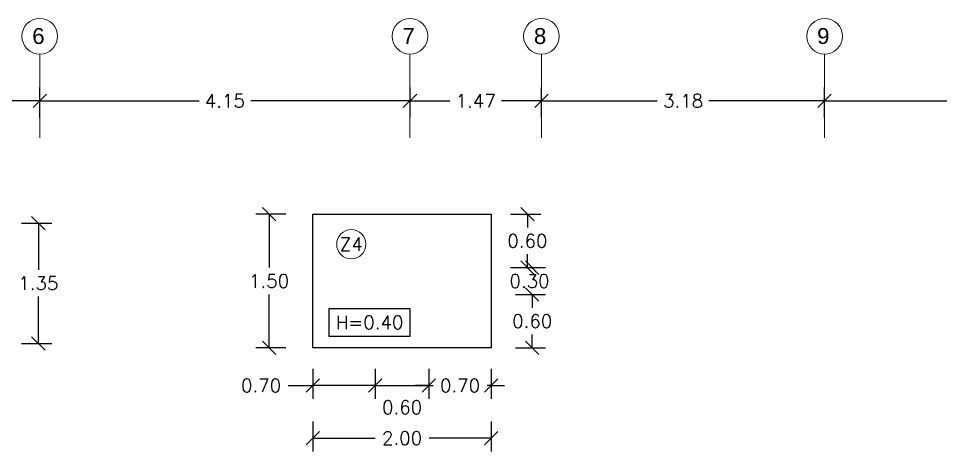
# Model space of a CAD drawing. Header units: metres. Extents: x -25 to 234, y -27 to 52.
# Drawn here: x 103.21 to 113.55, y -4.07 to 0.79 of the extents above; entities that cross this region are included whole.
import ezdxf

# ---------------------------------------------------------------- set-up
doc = ezdxf.new("R2010")
doc.units = ezdxf.units.M
doc.header["$LTSCALE"] = 0.1
doc.header["$MEASUREMENT"] = 0
doc.header["$PDMODE"] = 66
doc.linetypes.add('CONTINUA', pattern=[0])
doc.linetypes.add('Grid Line 1_2_', pattern=[22.225, 12.7, -3.175, 3.175, -3.175])
doc.layers.add('0-S-GRID', color=1, linetype='Continuous', lineweight=9)
doc.layers.add('0-S-GRID-IDEN', color=1, linetype='Continuous', lineweight=9)
for name, color, linetype in [('DIMENSIONES', 7, 'Continuous'), ('DIMTEXTO', 4, 'Continuous'), ('ZAPATAS', 6, 'Continuous')]:
    doc.layers.add(name, color=color, linetype=linetype)
doc.styles.add('Arial_2', font='arial.ttf', dxfattribs={"height": 0.2})
doc.styles.add('SMPLEX', font='simplex.shx')
doc.dimstyles.new('DIM-75', dxfattribs={"dimscale": 0.75, "dimtxt": 0.2, "dimasz": 0.2, "dimexe": 0.2, "dimexo": 0.2, "dimgap": 0.1, "dimtad": 0, "dimtih": 1, "dimtoh": 1, "dimzin": 0, "dimdsep": 46, "dimtxsty": 'SMPLEX', "dimblk1": 'OBLIQUE', "dimblk2": 'OBLIQUE', "dimsah": 1, "dimcen": 0.2, "dimclrd": 4, "dimclre": 4, "dimclrt": 4, "dimadec": 0, "dimazin": 0, "dimtfac": 1, "dimtmove": 1, "dimatfit": 3, "dimldrblk": 'OPEN30', "dimfxl": 0.25, "dimfxlon": 1, "dimtfill": 1, "dimtolj": 1, "dimtzin": 0, "dimarcsym": 0})

# ---------------------------------------------------------------- blocks, each defined once
blk = doc.blocks.new('_Oblique')
at = {"color": 0, "linetype": 'ByBlock', "lineweight": -2}
blk.add_line((-0.5, -0.5), (0.5, 0.5), dxfattribs=at)
blk = doc.blocks.new('*D349')
at = {"layer": 'Defpoints', "color": 0, "ltscale": 0.05, "transparency": 16777216}
for p in [(103.449, -0.136), (101.254, -0.552), (103.449, -0.552)]:
    blk.add_point(p, dxfattribs=at)
at = {"layer": 'DIMTEXTO', "color": 4, "lineweight": -2, "ltscale": 0.05, "transparency": 16777216}
for p, q in [((101.254, -0.323), (101.254, 0.014)), ((103.449, -0.323), (103.449, 0.014)), ((101.254, -0.136), (102.048, -0.136)), ((103.449, -0.136), (102.655, -0.136))]:
    blk.add_line(p, q, dxfattribs=at)
at = {"layer": 'DIMTEXTO', "color": 4, "lineweight": -2, "ltscale": 0.05, "transparency": 16777216, "xscale": 0.15, "yscale": 0.15, "zscale": 0.15, "rotation": 180}
blk.add_blockref('_Oblique', (101.254, -0.136), dxfattribs=at)
at = {"layer": 'DIMTEXTO', "color": 4, "lineweight": -2, "ltscale": 0.05, "transparency": 16777216, "xscale": 0.15, "yscale": 0.15, "zscale": 0.15}
blk.add_blockref('_Oblique', (103.449, -0.136), dxfattribs=at)
at = {"layer": 'DIMTEXTO', "color": 4, "ltscale": 0.05, "transparency": 16777216, "insert": (102.352, -0.136), "char_height": 0.15, "attachment_point": 5, "style": 'SMPLEX', "bg_fill": 3, "box_fill_scale": 1.25, "bg_fill_color": 256, "bg_fill_true_color": 13158600, "bg_fill_transparency": 0}
blk.add_mtext('\\A1;2.20', dxfattribs=at)
blk = doc.blocks.new('_Open30')
at = {"layer": 'DIMTEXTO', "color": 0, "lineweight": -2}
for p, q in [((-1, 0.268), (0, 0)), ((0, 0), (-1, -0.268)), ((0, 0), (-1, 0))]:
    blk.add_line(p, q, dxfattribs=at)
blk = doc.blocks.new('*D350')
at = {"layer": 'Defpoints', "color": 0, "ltscale": 0.05, "transparency": 16777216}
for p in [(107.6, -0.136), (103.449, -0.552), (107.6, -0.552)]:
    blk.add_point(p, dxfattribs=at)
at = {"layer": 'DIMTEXTO', "color": 4, "lineweight": -2, "ltscale": 0.05, "transparency": 16777216}
for p, q in [((103.449, -0.323), (103.449, 0.014)), ((107.6, -0.323), (107.6, 0.014)), ((103.449, -0.136), (105.235, -0.136)), ((107.6, -0.136), (105.814, -0.136))]:
    blk.add_line(p, q, dxfattribs=at)
at = {"layer": 'DIMTEXTO', "color": 4, "lineweight": -2, "ltscale": 0.05, "transparency": 16777216, "xscale": 0.15, "yscale": 0.15, "zscale": 0.15, "rotation": 180}
blk.add_blockref('_Oblique', (103.449, -0.136), dxfattribs=at)
at = {"layer": 'DIMTEXTO', "color": 4, "lineweight": -2, "ltscale": 0.05, "transparency": 16777216, "xscale": 0.15, "yscale": 0.15, "zscale": 0.15}
blk.add_blockref('_Oblique', (107.6, -0.136), dxfattribs=at)
at = {"layer": 'DIMTEXTO', "color": 4, "ltscale": 0.05, "transparency": 16777216, "insert": (105.524, -0.136), "char_height": 0.15, "attachment_point": 5, "style": 'SMPLEX', "bg_fill": 3, "box_fill_scale": 1.25, "bg_fill_color": 256, "bg_fill_true_color": 13158600, "bg_fill_transparency": 0}
blk.add_mtext('\\A1;4.15', dxfattribs=at)
blk = doc.blocks.new('*D351')
at = {"layer": 'Defpoints', "color": 0, "ltscale": 0.2, "transparency": 16777216}
for p in [(109.074, -0.136), (107.6, -0.552), (109.074, -0.552)]:
    blk.add_point(p, dxfattribs=at)
at = {"layer": 'DIMTEXTO', "color": 4, "lineweight": -2, "ltscale": 0.2, "transparency": 16777216}
for p, q in [((107.6, -0.323), (107.6, 0.014)), ((109.074, -0.323), (109.074, 0.014)), ((107.6, -0.136), (108.048, -0.136)), ((109.074, -0.136), (108.626, -0.136))]:
    blk.add_line(p, q, dxfattribs=at)
at = {"layer": 'DIMTEXTO', "color": 4, "lineweight": -2, "ltscale": 0.2, "transparency": 16777216, "xscale": 0.15, "yscale": 0.15, "zscale": 0.15, "rotation": 180}
blk.add_blockref('_Oblique', (107.6, -0.136), dxfattribs=at)
at = {"layer": 'DIMTEXTO', "color": 4, "lineweight": -2, "ltscale": 0.2, "transparency": 16777216, "xscale": 0.15, "yscale": 0.15, "zscale": 0.15}
blk.add_blockref('_Oblique', (109.074, -0.136), dxfattribs=at)
at = {"layer": 'DIMTEXTO', "color": 4, "ltscale": 0.2, "transparency": 16777216, "insert": (108.337, -0.136), "char_height": 0.15, "attachment_point": 5, "style": 'SMPLEX', "bg_fill": 3, "box_fill_scale": 1.25, "bg_fill_color": 256, "bg_fill_true_color": 13158600, "bg_fill_transparency": 0}
blk.add_mtext('\\A1;1.47', dxfattribs=at)
blk = doc.blocks.new('*D352')
at = {"layer": 'Defpoints', "color": 0, "ltscale": 0.2, "transparency": 16777216}
for p in [(112.249, -0.136), (109.074, -0.552), (112.249, -0.552)]:
    blk.add_point(p, dxfattribs=at)
at = {"layer": 'DIMTEXTO', "color": 4, "lineweight": -2, "ltscale": 0.2, "transparency": 16777216}
for p, q in [((109.074, -0.323), (109.074, 0.014)), ((112.249, -0.323), (112.249, 0.014)), ((109.074, -0.136), (110.372, -0.136)), ((112.249, -0.136), (110.951, -0.136))]:
    blk.add_line(p, q, dxfattribs=at)
at = {"layer": 'DIMTEXTO', "color": 4, "lineweight": -2, "ltscale": 0.2, "transparency": 16777216, "xscale": 0.15, "yscale": 0.15, "zscale": 0.15, "rotation": 180}
blk.add_blockref('_Oblique', (109.074, -0.136), dxfattribs=at)
at = {"layer": 'DIMTEXTO', "color": 4, "lineweight": -2, "ltscale": 0.2, "transparency": 16777216, "xscale": 0.15, "yscale": 0.15, "zscale": 0.15}
blk.add_blockref('_Oblique', (112.249, -0.136), dxfattribs=at)
at = {"layer": 'DIMTEXTO', "color": 4, "ltscale": 0.2, "transparency": 16777216, "insert": (110.662, -0.136), "char_height": 0.15, "attachment_point": 5, "style": 'SMPLEX', "bg_fill": 3, "box_fill_scale": 1.25, "bg_fill_color": 256, "bg_fill_true_color": 13158600, "bg_fill_transparency": 0}
blk.add_mtext('\\A1;3.18', dxfattribs=at)
blk = doc.blocks.new('*D353')
at = {"layer": 'Defpoints', "color": 0, "ltscale": 0.2, "transparency": 16777216}
for p in [(115.624, -0.136), (112.249, -0.552), (115.624, -0.552)]:
    blk.add_point(p, dxfattribs=at)
at = {"layer": 'DIMTEXTO', "color": 4, "lineweight": -2, "ltscale": 0.2, "transparency": 16777216}
for p, q in [((112.249, -0.323), (112.249, 0.014)), ((115.624, -0.323), (115.624, 0.014)), ((112.249, -0.136), (113.633, -0.136)), ((115.624, -0.136), (114.24, -0.136))]:
    blk.add_line(p, q, dxfattribs=at)
at = {"layer": 'DIMTEXTO', "color": 4, "lineweight": -2, "ltscale": 0.2, "transparency": 16777216, "xscale": 0.15, "yscale": 0.15, "zscale": 0.15, "rotation": 180}
blk.add_blockref('_Oblique', (112.249, -0.136), dxfattribs=at)
at = {"layer": 'DIMTEXTO', "color": 4, "lineweight": -2, "ltscale": 0.2, "transparency": 16777216, "xscale": 0.15, "yscale": 0.15, "zscale": 0.15}
blk.add_blockref('_Oblique', (115.624, -0.136), dxfattribs=at)
at = {"layer": 'DIMTEXTO', "color": 4, "ltscale": 0.2, "transparency": 16777216, "insert": (113.937, -0.136), "char_height": 0.15, "attachment_point": 5, "style": 'SMPLEX', "bg_fill": 3, "box_fill_scale": 1.25, "bg_fill_color": 256, "bg_fill_true_color": 13158600, "bg_fill_transparency": 0}
blk.add_mtext('\\A1;3.37', dxfattribs=at)
blk = doc.blocks.new('*D466')
at = {"layer": 'Defpoints', "color": 0, "linetype": 'CONTINUA', "transparency": 16777216}
for p in [(100.549, -1.506), (103.433, -1.506), (102.349, -2.856)]:
    blk.add_point(p, dxfattribs=at)
at = {"layer": 'DIMENSIONES', "color": 4, "linetype": 'CONTINUA', "lineweight": -2, "transparency": 16777216}
for p, q in [((103.245, -1.506), (103.583, -1.506)), ((103.433, -1.506), (103.433, -2.031)), ((103.433, -2.856), (103.433, -2.331)), ((103.245, -2.856), (103.583, -2.856))]:
    blk.add_line(p, q, dxfattribs=at)
at = {"layer": 'DIMENSIONES', "color": 4, "linetype": 'CONTINUA', "lineweight": -2, "transparency": 16777216, "xscale": 0.15, "yscale": 0.15, "zscale": 0.15}
for p, rotation in [((103.433, -1.506), 90), ((103.433, -2.856), 270)]:
    blk.add_blockref('_Oblique', p, dxfattribs=dict(at, rotation=rotation))
at = {"layer": 'DIMENSIONES', "color": 4, "linetype": 'CONTINUA', "transparency": 16777216, "insert": (103.433, -2.181), "char_height": 0.15, "attachment_point": 5, "style": 'SMPLEX', "bg_fill": 3, "box_fill_scale": 1.25, "bg_fill_color": 256, "bg_fill_true_color": 13158600, "bg_fill_transparency": 0}
blk.add_mtext('\\A1;1.35', dxfattribs=at)
blk = doc.blocks.new('*D484')
at = {"layer": 'Defpoints', "color": 0, "linetype": 'CONTINUA', "transparency": 16777216}
for p in [(107.211, -2.306), (107.811, -2.306), (107.811, -3.328)]:
    blk.add_point(p, dxfattribs=at)
at = {"layer": 'DIMENSIONES', "color": 4, "linetype": 'CONTINUA', "lineweight": -2, "transparency": 16777216}
for p, q in [((107.211, -3.141), (107.211, -3.478)), ((107.811, -3.141), (107.811, -3.478)), ((107.211, -3.328), (107.811, -3.328))]:
    blk.add_line(p, q, dxfattribs=at)
at = {"layer": 'DIMENSIONES', "color": 4, "linetype": 'CONTINUA', "lineweight": -2, "transparency": 16777216, "xscale": 0.15, "yscale": 0.15, "zscale": 0.15, "rotation": 180}
blk.add_blockref('_Oblique', (107.211, -3.328), dxfattribs=at)
at = {"layer": 'DIMENSIONES', "color": 4, "linetype": 'CONTINUA', "lineweight": -2, "transparency": 16777216, "xscale": 0.15, "yscale": 0.15, "zscale": 0.15}
blk.add_blockref('_Oblique', (107.811, -3.328), dxfattribs=at)
at = {"layer": 'DIMENSIONES', "color": 4, "linetype": 'CONTINUA', "transparency": 16777216, "insert": (107.511, -3.572), "char_height": 0.15, "attachment_point": 5, "style": 'SMPLEX', "bg_fill": 3, "box_fill_scale": 1.25, "bg_fill_color": 256, "bg_fill_true_color": 13158600, "bg_fill_transparency": 0}
blk.add_mtext('\\A1;0.60', dxfattribs=at)
blk = doc.blocks.new('*D485')
at = {"layer": 'Defpoints', "color": 0, "linetype": 'CONTINUA', "transparency": 16777216}
for p in [(107.811, -2.006), (108.513, -2.306)]:
    blk.add_point(p, dxfattribs=at)
at = {"layer": 'DIMENSIONES', "color": 4, "linetype": 'CONTINUA', "lineweight": -2, "transparency": 16777216}
for p, q in [((108.784, -2.006), (109.121, -2.006)), ((108.784, -2.306), (109.121, -2.306))]:
    blk.add_line(p, q, dxfattribs=at)
at = {"layer": 'DIMENSIONES', "color": 4, "linetype": 'CONTINUA', "transparency": 16777216, "insert": (108.94, -2.156), "char_height": 0.15, "attachment_point": 5, "style": 'SMPLEX', "bg_fill": 3, "box_fill_scale": 1.25, "bg_fill_color": 256, "bg_fill_true_color": 13158600, "bg_fill_transparency": 0}
blk.add_mtext('\\A1;0.30', dxfattribs=at)
at = {"layer": 'Defpoints', "color": 0, "linetype": 'CONTINUA', "transparency": 16777216}
blk.add_point((108.971, -2.006), dxfattribs=at)
at = {"layer": 'DIMENSIONES', "color": 4, "linetype": 'CONTINUA', "lineweight": -2, "transparency": 16777216, "xscale": 0.15, "yscale": 0.15, "zscale": 0.15}
for p, rotation in [((108.971, -2.006), 90), ((108.971, -2.306), 270)]:
    blk.add_blockref('_Oblique', p, dxfattribs=dict(at, rotation=rotation))
blk = doc.blocks.new('*D486')
at = {"layer": 'Defpoints', "color": 0, "linetype": 'CONTINUA', "transparency": 16777216}
for p in [(106.511, -3.262), (108.511, -3.262), (108.511, -3.918)]:
    blk.add_point(p, dxfattribs=at)
at = {"layer": 'DIMENSIONES', "color": 4, "linetype": 'CONTINUA', "lineweight": -2, "transparency": 16777216}
for p, q in [((106.511, -3.73), (106.511, -4.068)), ((108.511, -3.73), (108.511, -4.068)), ((106.511, -3.918), (107.208, -3.918)), ((108.511, -3.918), (107.815, -3.918))]:
    blk.add_line(p, q, dxfattribs=at)
at = {"layer": 'DIMENSIONES', "color": 4, "linetype": 'CONTINUA', "lineweight": -2, "transparency": 16777216, "xscale": 0.15, "yscale": 0.15, "zscale": 0.15, "rotation": 180}
blk.add_blockref('_Oblique', (106.511, -3.918), dxfattribs=at)
at = {"layer": 'DIMENSIONES', "color": 4, "linetype": 'CONTINUA', "lineweight": -2, "transparency": 16777216, "xscale": 0.15, "yscale": 0.15, "zscale": 0.15}
blk.add_blockref('_Oblique', (108.511, -3.918), dxfattribs=at)
at = {"layer": 'DIMENSIONES', "color": 4, "linetype": 'CONTINUA', "transparency": 16777216, "insert": (107.511, -3.918), "char_height": 0.15, "attachment_point": 5, "style": 'SMPLEX', "bg_fill": 3, "box_fill_scale": 1.25, "bg_fill_color": 256, "bg_fill_true_color": 13158600, "bg_fill_transparency": 0}
blk.add_mtext('\\A1;2.00', dxfattribs=at)
blk = doc.blocks.new('*D490')
at = {"layer": 'Defpoints', "color": 0, "linetype": 'CONTINUA', "transparency": 16777216}
for p in [(106.02, -1.406), (106.511, -1.406), (106.511, -2.906)]:
    blk.add_point(p, dxfattribs=at)
at = {"layer": 'DIMENSIONES', "color": 4, "linetype": 'CONTINUA', "lineweight": -2, "transparency": 16777216}
for p, q in [((106.208, -1.406), (105.87, -1.406)), ((106.02, -1.406), (106.02, -2.006)), ((106.02, -2.906), (106.02, -2.306)), ((106.208, -2.906), (105.87, -2.906))]:
    blk.add_line(p, q, dxfattribs=at)
at = {"layer": 'DIMENSIONES', "color": 4, "linetype": 'CONTINUA', "lineweight": -2, "transparency": 16777216, "xscale": 0.15, "yscale": 0.15, "zscale": 0.15}
for p, rotation in [((106.02, -1.406), 90), ((106.02, -2.906), 270)]:
    blk.add_blockref('_Oblique', p, dxfattribs=dict(at, rotation=rotation))
at = {"layer": 'DIMENSIONES', "color": 4, "linetype": 'CONTINUA', "transparency": 16777216, "insert": (106.02, -2.156), "char_height": 0.15, "attachment_point": 5, "style": 'SMPLEX', "bg_fill": 3, "box_fill_scale": 1.25, "bg_fill_color": 256, "bg_fill_true_color": 13158600, "bg_fill_transparency": 0}
blk.add_mtext('\\A1;1.50', dxfattribs=at)
blk = doc.blocks.new('*D487')
at = {"layer": 'Defpoints', "color": 0, "linetype": 'CONTINUA', "transparency": 16777216}
for p in [(108.513, -2.306), (108.513, -2.906), (108.971, -2.906)]:
    blk.add_point(p, dxfattribs=at)
at = {"layer": 'DIMENSIONES', "color": 4, "linetype": 'CONTINUA', "lineweight": -2, "transparency": 16777216}
for p, q in [((108.784, -2.306), (109.121, -2.306)), ((108.971, -2.306), (108.971, -2.456)), ((108.971, -2.906), (108.971, -2.756)), ((108.784, -2.906), (109.121, -2.906))]:
    blk.add_line(p, q, dxfattribs=at)
at = {"layer": 'DIMENSIONES', "color": 4, "linetype": 'CONTINUA', "lineweight": -2, "transparency": 16777216, "xscale": 0.15, "yscale": 0.15, "zscale": 0.15}
for p, rotation in [((108.971, -2.306), 90), ((108.971, -2.906), 270)]:
    blk.add_blockref('_Oblique', p, dxfattribs=dict(at, rotation=rotation))
at = {"layer": 'DIMENSIONES', "color": 4, "linetype": 'CONTINUA', "transparency": 16777216, "insert": (108.971, -2.606), "char_height": 0.15, "attachment_point": 5, "style": 'SMPLEX', "bg_fill": 3, "box_fill_scale": 1.25, "bg_fill_color": 256, "bg_fill_true_color": 13158600, "bg_fill_transparency": 0}
blk.add_mtext('\\A1;0.60', dxfattribs=at)
blk = doc.blocks.new('*D491')
at = {"layer": 'Defpoints', "color": 0, "linetype": 'CONTINUA', "transparency": 16777216}
for p in [(107.956, -1.406), (108.916, -1.406), (107.811, -2.006)]:
    blk.add_point(p, dxfattribs=at)
at = {"layer": 'DIMENSIONES', "color": 4, "linetype": 'CONTINUA', "lineweight": -2, "transparency": 16777216}
for p, q in [((108.728, -1.406), (109.066, -1.406)), ((108.916, -1.406), (108.916, -1.556)), ((108.916, -2.006), (108.916, -1.856)), ((108.728, -2.006), (109.066, -2.006))]:
    blk.add_line(p, q, dxfattribs=at)
at = {"layer": 'DIMENSIONES', "color": 4, "linetype": 'CONTINUA', "lineweight": -2, "transparency": 16777216, "xscale": 0.15, "yscale": 0.15, "zscale": 0.15}
for p, rotation in [((108.916, -1.406), 90), ((108.916, -2.006), 270)]:
    blk.add_blockref('_Oblique', p, dxfattribs=dict(at, rotation=rotation))
at = {"layer": 'DIMENSIONES', "color": 4, "linetype": 'CONTINUA', "transparency": 16777216, "insert": (108.916, -1.706), "char_height": 0.15, "attachment_point": 5, "style": 'SMPLEX', "bg_fill": 3, "box_fill_scale": 1.25, "bg_fill_color": 256, "bg_fill_true_color": 13158600, "bg_fill_transparency": 0}
blk.add_mtext('\\A1;0.60', dxfattribs=at)
blk = doc.blocks.new('*D488')
at = {"layer": 'Defpoints', "color": 0, "linetype": 'CONTINUA', "transparency": 16777216}
for p in [(107.811, -2.306), (108.511, -2.306), (108.511, -3.328)]:
    blk.add_point(p, dxfattribs=at)
at = {"layer": 'DIMENSIONES', "color": 4, "linetype": 'CONTINUA', "lineweight": -2, "transparency": 16777216}
for p, q in [((107.811, -3.141), (107.811, -3.478)), ((108.511, -3.141), (108.511, -3.478)), ((107.811, -3.328), (107.661, -3.328)), ((107.811, -3.328), (107.858, -3.328)), ((108.511, -3.328), (108.465, -3.328)), ((108.511, -3.328), (108.661, -3.328))]:
    blk.add_line(p, q, dxfattribs=at)
at = {"layer": 'DIMENSIONES', "color": 4, "linetype": 'CONTINUA', "lineweight": -2, "transparency": 16777216, "xscale": 0.15, "yscale": 0.15, "zscale": 0.15}
blk.add_blockref('_Oblique', (107.811, -3.328), dxfattribs=at)
at = {"layer": 'DIMENSIONES', "color": 4, "linetype": 'CONTINUA', "lineweight": -2, "transparency": 16777216, "xscale": 0.15, "yscale": 0.15, "zscale": 0.15, "rotation": 180}
blk.add_blockref('_Oblique', (108.511, -3.328), dxfattribs=at)
at = {"layer": 'DIMENSIONES', "color": 4, "linetype": 'CONTINUA', "transparency": 16777216, "insert": (108.161, -3.328), "char_height": 0.15, "attachment_point": 5, "style": 'SMPLEX', "bg_fill": 3, "box_fill_scale": 1.25, "bg_fill_color": 256, "bg_fill_true_color": 13158600, "bg_fill_transparency": 0}
blk.add_mtext('\\A1;0.70', dxfattribs=at)
blk = doc.blocks.new('*D489')
at = {"layer": 'Defpoints', "color": 0, "linetype": 'CONTINUA', "transparency": 16777216}
for p in [(106.511, -2.306), (107.211, -2.306), (106.511, -3.328)]:
    blk.add_point(p, dxfattribs=at)
at = {"layer": 'DIMENSIONES', "color": 4, "linetype": 'CONTINUA', "lineweight": -2, "transparency": 16777216}
for p, q in [((106.511, -3.141), (106.511, -3.478)), ((107.211, -3.141), (107.211, -3.478)), ((106.233, -3.328), (106.511, -3.328)), ((107.211, -3.328), (106.511, -3.328))]:
    blk.add_line(p, q, dxfattribs=at)
at = {"layer": 'DIMENSIONES', "color": 4, "linetype": 'CONTINUA', "lineweight": -2, "transparency": 16777216, "xscale": 0.15, "yscale": 0.15, "zscale": 0.15, "rotation": 180}
blk.add_blockref('_Oblique', (106.511, -3.328), dxfattribs=at)
at = {"layer": 'DIMENSIONES', "color": 4, "linetype": 'CONTINUA', "lineweight": -2, "transparency": 16777216, "xscale": 0.15, "yscale": 0.15, "zscale": 0.15}
blk.add_blockref('_Oblique', (107.211, -3.328), dxfattribs=at)
at = {"layer": 'DIMENSIONES', "color": 4, "linetype": 'CONTINUA', "transparency": 16777216, "insert": (105.93, -3.328), "char_height": 0.15, "attachment_point": 5, "style": 'SMPLEX', "bg_fill": 3, "box_fill_scale": 1.25, "bg_fill_color": 256, "bg_fill_true_color": 13158600, "bg_fill_transparency": 0}
blk.add_mtext('\\A1;0.70', dxfattribs=at)

msp = doc.modelspace()

# ---------------------------------------------------------------- linework, layer by layer
at = {"layer": '0-S-GRID', "linetype": 'Grid Line 1_2_'}
for p, q in [((103.4491, 0.3883), (103.4491, -0.5517)), ((103.4491, 0.3883), (103.4491, -0.5517)), ((107.5997, 0.3883), (107.5997, -0.5517)), ((107.5997, 0.3883), (107.5997, -0.5517)), ((109.0741, 0.3883), (109.0741, -0.5517)), ((109.0741, 0.3883), (109.0741, -0.5517)), ((112.2491, 0.3883), (112.2491, -0.5517)), ((112.2491, 0.3883), (112.2491, -0.5517))]:
    msp.add_line(p, q, dxfattribs=at)
at = {"layer": '0-S-GRID-IDEN'}
for centre in [(103.4491, 0.5883), (107.5997, 0.5883), (109.0741, 0.5883), (112.2491, 0.5883)]:
    msp.add_circle(centre, 0.2, dxfattribs=at)

# ---------------------------------------------------------------- texts
at = {"layer": 'DIMTEXTO', "char_height": 0.1786, "width": 0.168354, "attachment_point": 3, "style": 'Arial_2'}
for s, insert in [('6', (103.5032, 0.6804)), ('7', (107.6538, 0.6804)), ('8', (109.1282, 0.6804)), ('9', (112.3032, 0.6804))]:
    msp.add_mtext(s, dxfattribs=dict(at, insert=insert))

# ---------------------------------------------------------------- dimensions: what is measured, and where the dimension line sits
at = {"layer": 'DIMENSIONES', "linetype": 'CONTINUA'}
dim = msp.add_linear_dim(base=(103.4328, -1.5059), p1=(102.3491, -2.8559), p2=(100.5491, -1.5059), angle=90, dimstyle='DIM-75', dxfattribs=at)
dim.commit()
dim.dimension.update_dxf_attribs({"geometry": '*D466', "text_midpoint": (103.4328, -2.1809)})
dim = msp.add_linear_dim(base=(107.8114, -3.328), p1=(107.2114, -2.3059), p2=(107.8114, -2.3059), dimstyle='DIM-75', dxfattribs=at)
dim.commit()
dim.dimension.update_dxf_attribs({"geometry": '*D484', "text_midpoint": (107.5114, -3.5718), "dimtype": 160})

# ---------------------------------------------------------------- next in the draw order: dimensions: what is measured, and where the dimension line sits
dim = msp.add_linear_dim(base=(108.9713, -2.0059), p1=(108.5128, -2.3059), p2=(107.8114, -2.0059), angle=90, dimstyle='DIM-75', dxfattribs=at)
dim.commit()
dim.dimension.update_dxf_attribs({"geometry": '*D485', "text_midpoint": (108.9398, -2.1559), "dimtype": 160})
dim = msp.add_linear_dim(base=(108.5114, -3.918), p1=(106.5114, -3.2616), p2=(108.5114, -3.2616), dimstyle='DIM-75', dxfattribs=at)
dim.commit()
dim.dimension.update_dxf_attribs({"geometry": '*D486', "text_midpoint": (107.5114, -3.918)})
at = {"layer": 'DIMTEXTO', "color": 1, "ltscale": 0.05}
dim = msp.add_linear_dim(base=(103.4490815485, -0.1355387639), p1=(101.2540815485, -0.5517445673), p2=(103.4490815485, -0.5517445375), dimstyle='DIM-75', override={"dimtmove": 1}, dxfattribs=at)
dim.commit()
dim.dimension.update_dxf_attribs({"geometry": '*D349', "text_midpoint": (102.3515815485, -0.1355387639)})

# ---------------------------------------------------------------- next in the draw order: linework, layer by layer
at = {"layer": 'ZAPATAS', "lineweight": 25}
msp.add_lwpolyline([(106.5114, -1.4059), (108.5114, -1.4059), (108.5114, -2.9059), (106.5114, -2.9059)], close=True, dxfattribs=at)

# ---------------------------------------------------------------- next in the draw order: dimensions: what is measured, and where the dimension line sits
at = {"layer": 'DIMTEXTO', "color": 1, "ltscale": 0.05}
dim = msp.add_linear_dim(base=(107.5997, -0.1355), p1=(103.4491, -0.5517), p2=(107.5997, -0.5517), dimstyle='DIM-75', override={"dimtmove": 1}, dxfattribs=at)
dim.commit()
dim.dimension.update_dxf_attribs({"geometry": '*D350', "text_midpoint": (105.5244, -0.1355)})

# ---------------------------------------------------------------- next in the draw order: texts
at = {"layer": 'DIMTEXTO', "color": 4, "insert": (106.9419, -1.744), "char_height": 0.15, "attachment_point": 5, "rotation": 0, "style": 'SMPLEX', "bg_fill": 3, "box_fill_scale": 1.1, "bg_fill_color": 256, "bg_fill_true_color": 13158600, "bg_fill_transparency": 0}
msp.add_mtext('\\A1;Z4', dxfattribs=at)

# ---------------------------------------------------------------- next in the draw order: dimensions: what is measured, and where the dimension line sits
at = {"layer": 'DIMENSIONES', "linetype": 'CONTINUA'}
for base, p1, p2, picture, middle in [((106.0204, -1.4059), (106.5114, -2.9059), (106.5114, -1.4059), '*D490', (106.0204, -2.1559)), ((108.9158, -1.4059), (107.8114, -2.0059), (107.9558, -1.4059), '*D491', (108.9158, -1.7059)), ((108.9713, -2.9059), (108.5128, -2.3059), (108.5128, -2.9059), '*D487', (108.9713, -2.6059))]:
    dim = msp.add_linear_dim(base=base, p1=p1, p2=p2, angle=90, dimstyle='DIM-75', dxfattribs=at)
    dim.commit()
    dim.dimension.update_dxf_attribs({"geometry": picture, "text_midpoint": middle})
at = {"layer": 'DIMTEXTO', "ltscale": 0.2}
dim = msp.add_linear_dim(base=(109.0741, -0.1355), p1=(107.5997, -0.5517), p2=(109.0741, -0.5517), dimstyle='DIM-75', override={"dimtmove": 1}, dxfattribs=at)
dim.commit()
dim.dimension.update_dxf_attribs({"geometry": '*D351', "text_midpoint": (108.3369, -0.1355)})

# ---------------------------------------------------------------- next in the draw order: linework, layer by layer
at = {"layer": '0-S-GRID-IDEN'}
msp.add_circle((106.9419, -1.744), 0.164, dxfattribs=at)

# ---------------------------------------------------------------- next in the draw order: dimensions: what is measured, and where the dimension line sits
at = {"layer": 'DIMENSIONES', "linetype": 'CONTINUA'}
dim = msp.add_linear_dim(base=(106.5114, -3.328), p1=(107.2114, -2.3059), p2=(106.5114, -2.3059), dimstyle='DIM-75', dxfattribs=at)
dim.commit()
dim.dimension.update_dxf_attribs({"geometry": '*D489', "text_midpoint": (105.9297, -3.358), "dimtype": 160})
dim = msp.add_linear_dim(base=(108.5114, -3.328), p1=(107.8114, -2.3059), p2=(108.5114, -2.3059), dimstyle='DIM-75', dxfattribs=at)
dim.commit()
dim.dimension.update_dxf_attribs({"geometry": '*D488', "text_midpoint": (108.1614, -3.328)})
at = {"layer": 'DIMTEXTO', "ltscale": 0.2}
dim = msp.add_linear_dim(base=(112.2490815498, -0.1355387639), p1=(109.0740815485, -0.5517445673), p2=(112.2490815498, -0.5517445673), dimstyle='DIM-75', override={"dimtmove": 1}, dxfattribs=at)
dim.commit()
dim.dimension.update_dxf_attribs({"geometry": '*D352', "text_midpoint": (110.6615815491, -0.1355387639)})

# ---------------------------------------------------------------- next in the draw order: linework, layer by layer
at = {"layer": 'DIMTEXTO', "color": 4}
msp.add_lwpolyline([(107.6034, -2.4684), (106.691, -2.4684), (106.691, -2.774), (107.6034, -2.774)], close=True, dxfattribs=at)

# ---------------------------------------------------------------- next in the draw order: dimensions: what is measured, and where the dimension line sits
at = {"layer": 'DIMTEXTO', "ltscale": 0.2}
dim = msp.add_linear_dim(base=(115.6240815485, -0.1355387341), p1=(112.2490815498, -0.5517445673), p2=(115.6240815485, -0.5517445375), dimstyle='DIM-75', override={"dimtmove": 1}, dxfattribs=at)
dim.commit()
dim.dimension.update_dxf_attribs({"geometry": '*D353', "text_midpoint": (113.9365815491, -0.1355387341)})

# ---------------------------------------------------------------- next in the draw order: texts
at = {"layer": 'DIMTEXTO', "color": 4, "insert": (107.1466, -2.6194), "char_height": 0.15, "attachment_point": 5, "rotation": 0, "style": 'SMPLEX', "bg_fill": 3, "box_fill_scale": 1.1, "bg_fill_color": 256, "bg_fill_true_color": 13158600, "bg_fill_transparency": 0}
msp.add_mtext('\\A1;H=0.40', dxfattribs=at)

doc.saveas('drawing.dxf')
